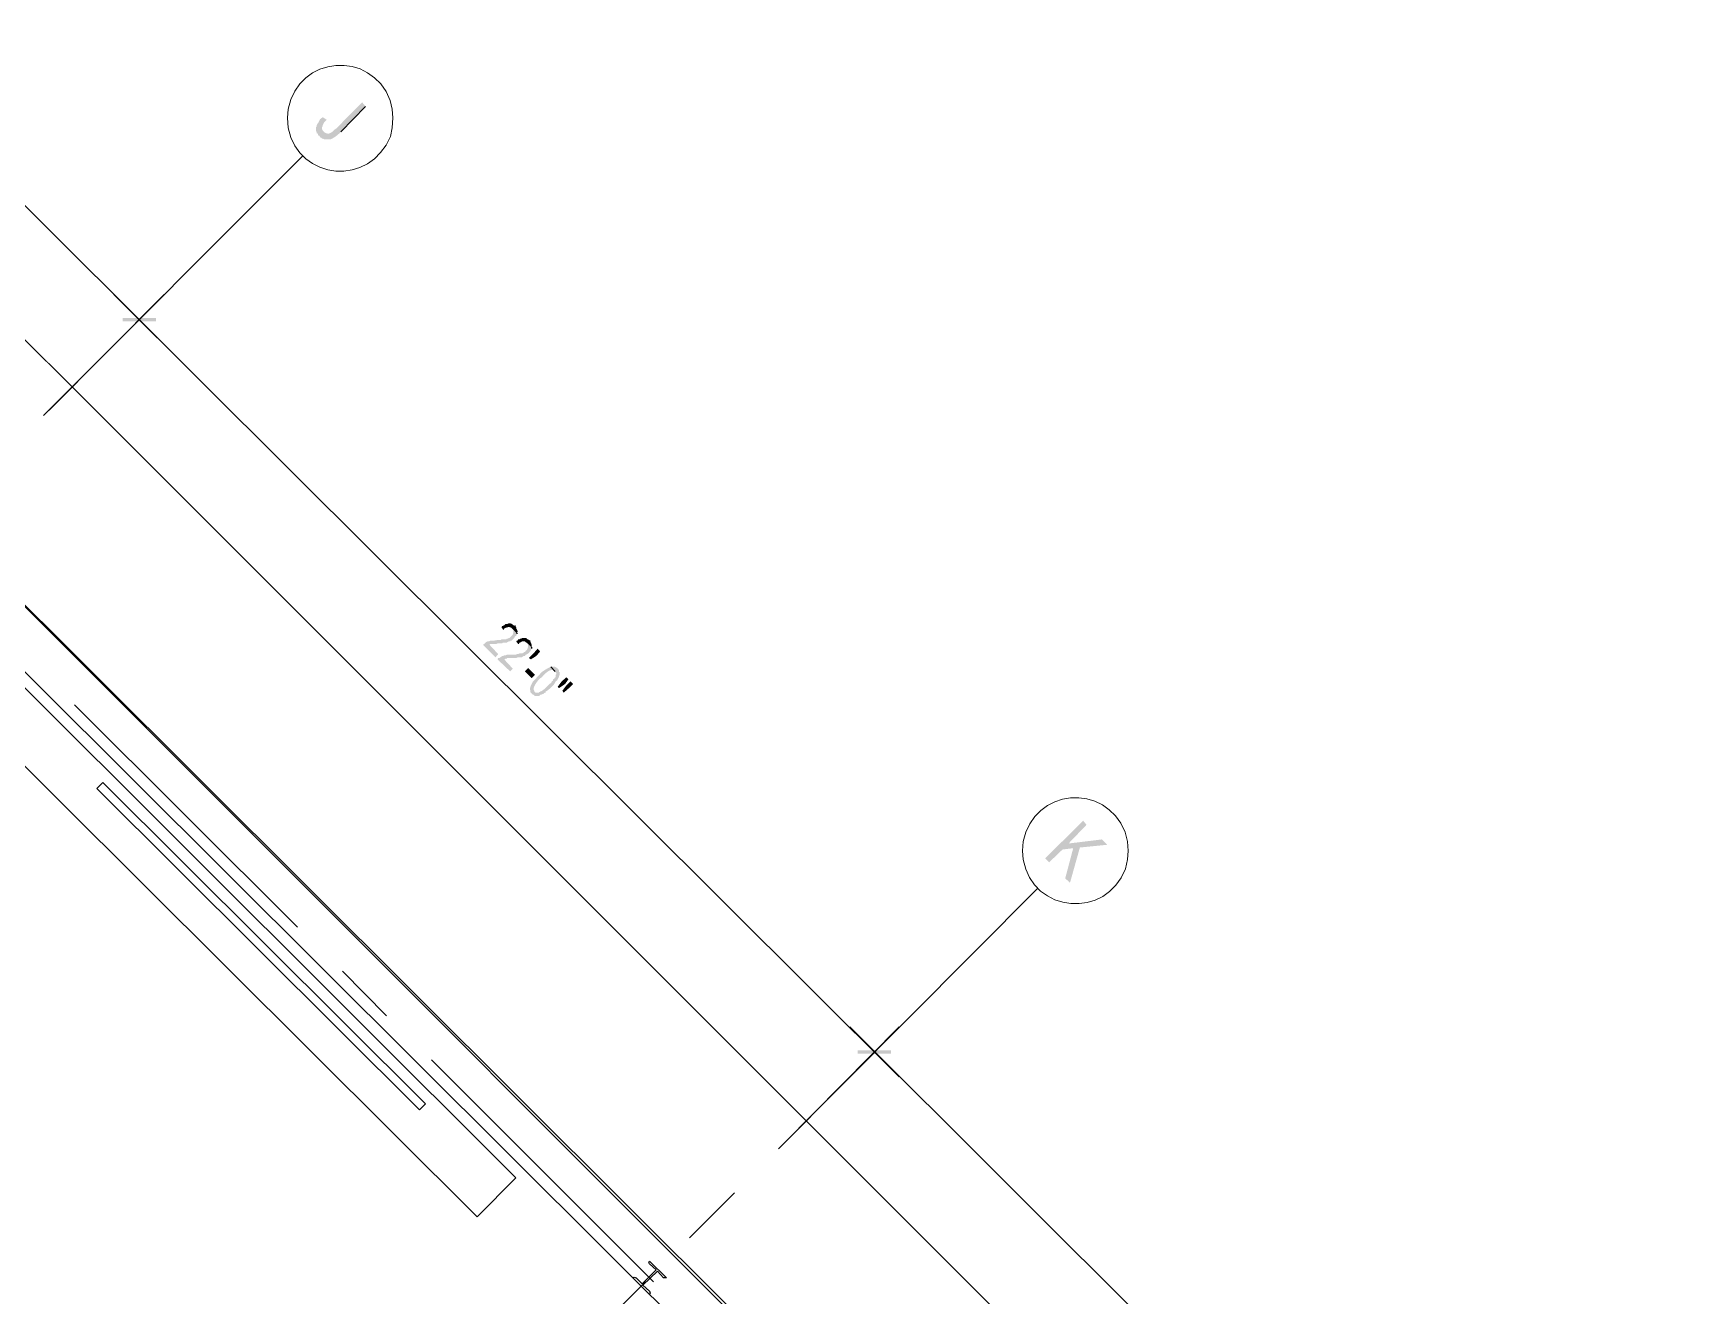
# Model space of a CAD drawing. Header units: inches. Extents: x 6322 to 85903, y -36042 to 7673.
# Drawn here: x 63473 to 63894.6, y 5382.5 to 5703.2 of the extents above; entities that cross this region are included whole.
import ezdxf

# ---------------------------------------------------------------- set-up
doc = ezdxf.new("R2010")
doc.units = ezdxf.units.IN
doc.header["$LTSCALE"] = 10
doc.linetypes.add('Amconstr', pattern=[9999, 9999, 0])
doc.layers.add('FOOTPATH', color=1, linetype='Continuous')
doc.layers.add('Plot Boundary', color=1, linetype='Continuous')

# ---------------------------------------------------------------- blocks, each defined once
blk = doc.blocks.new('pdf plan')
at = {"true_color": 0x000007}
for points in [[(673.749, 379.609), (673.584, 379.807), (672.294, 378.517), (672.294, 378.517), (672.273, 378.504), (672.253, 378.489), (672.233, 378.473), (672.213, 378.456), (672.193, 378.439), (672.173, 378.421), (672.153, 378.403), (672.133, 378.385), (672.113, 378.367), (672.092, 378.35), (672.071, 378.334), (672.05, 378.319), (672.028, 378.305), (672.005, 378.293), (671.982, 378.282), (671.958, 378.274), (671.933, 378.269), (671.907, 378.266), (671.881, 378.266), (671.853, 378.269), (671.825, 378.276), (671.795, 378.286), (671.764, 378.3), (671.731, 378.319), (671.731, 378.319), (671.698, 378.352), (672.029, 377.988), (672.095, 378.021), (672.095, 378.021), (672.112, 378.029), (672.128, 378.038), (672.145, 378.047), (672.161, 378.056), (672.177, 378.066), (672.194, 378.076), (672.21, 378.086), (672.226, 378.097), (672.242, 378.107), (672.258, 378.118), (672.274, 378.129), (672.289, 378.141), (672.305, 378.152), (672.32, 378.164), (672.335, 378.176), (672.35, 378.187), (672.365, 378.199), (672.379, 378.212), (672.393, 378.224), (672.407, 378.236), (672.42, 378.248), (672.433, 378.261), (672.446, 378.273), (672.459, 378.285), (672.459, 378.285), (672.525, 378.352)], [(671.83, 378.947), (671.632, 379.079), (671.5, 378.98), (671.4, 378.782), (671.367, 378.749), (671.334, 378.682), (671.334, 378.616), (671.301, 378.583), (671.301, 378.385), (671.334, 378.352), (671.334, 378.285), (671.4, 378.252), (671.4, 378.186), (671.467, 378.153), (671.5, 378.087), (671.566, 378.054), (671.599, 378.021), (671.632, 378.021), (671.698, 377.988), (671.764, 377.988), (671.963, 377.988), (672.029, 377.988), (671.698, 378.352), (671.632, 378.418), (671.599, 378.484), (671.599, 378.583), (671.632, 378.649), (671.632, 378.682), (671.665, 378.749), (671.698, 378.815), (671.764, 378.881)], [(661.708, 369.155), (661.708, 368.99), (663.362, 369.155)], [(661.708, 368.99), (663.362, 369.155), (663.362, 368.99)], [(663.362, 368.99), (663.362, 369.155), (661.708, 368.99)], [(663.362, 369.155), (661.708, 368.99), (661.708, 369.155)], [(681.192, 353.509), (680.96, 353.74), (680.994, 353.74), (680.994, 353.707), (681.027, 353.674), (681.027, 353.641), (681.027, 353.641), (681.026, 353.628), (681.026, 353.616), (681.025, 353.603), (681.024, 353.589), (681.022, 353.576), (681.02, 353.562), (681.018, 353.549), (681.016, 353.536), (681.013, 353.522), (681.009, 353.509), (681.006, 353.496), (681.002, 353.484), (680.998, 353.472), (680.993, 353.46), (680.988, 353.448), (680.983, 353.438), (680.977, 353.427), (680.971, 353.418), (680.964, 353.409), (680.958, 353.401), (680.951, 353.393), (680.943, 353.387), (680.935, 353.381), (680.927, 353.376), (680.927, 353.376), (680.828, 353.277), (680.795, 353.277), (680.729, 353.244), (680.696, 353.244), (680.663, 353.211), (680.597, 353.211), (680.564, 353.211), (680.431, 353.211), (680.398, 353.178), (680.398, 353.178), (680.374, 353.178), (680.352, 353.178), (680.332, 353.178), (680.314, 353.178), (680.297, 353.178), (680.281, 353.177), (680.266, 353.177), (680.252, 353.177), (680.239, 353.176), (680.227, 353.176), (680.215, 353.175), (680.204, 353.174), (680.192, 353.173), (680.181, 353.171), (680.17, 353.17), (680.158, 353.168), (680.146, 353.166), (680.133, 353.164), (680.119, 353.161), (680.105, 353.159), (680.089, 353.156), (680.072, 353.152), (680.054, 353.149), (680.034, 353.145), (680.034, 353.145), (679.968, 353.145), (679.935, 353.145), (679.869, 353.145), (679.803, 353.112), (679.77, 353.112), (679.737, 353.112), (679.67, 353.079), (679.637, 353.046), (679.604, 353.013), (679.571, 352.979), (679.505, 352.946), (680.133, 352.318), (680.266, 352.483), (679.836, 352.946), (679.869, 352.979), (679.935, 352.979), (679.968, 352.979), (680.167, 352.979), (680.233, 353.013), (680.464, 353.013), (680.497, 353.046), (680.63, 353.046), (680.696, 353.046), (680.729, 353.079), (680.795, 353.112), (680.828, 353.112), (680.861, 353.112), (680.861, 353.145), (680.927, 353.145), (680.96, 353.178), (680.994, 353.211), (681.027, 353.244), (681.06, 353.277), (681.093, 353.343), (681.126, 353.376), (681.159, 353.376), (681.192, 353.476)], [(681.093, 353.873), (681.027, 353.906), (681.027, 353.906), (681.018, 353.914), (681.01, 353.922), (681.002, 353.929), (680.994, 353.936), (680.985, 353.943), (680.977, 353.949), (680.969, 353.955), (680.96, 353.961), (680.952, 353.966), (680.944, 353.971), (680.936, 353.976), (680.927, 353.98), (680.919, 353.984), (680.911, 353.988), (680.903, 353.991), (680.894, 353.994), (680.886, 353.996), (680.878, 353.999), (680.869, 354.001), (680.861, 354.002), (680.853, 354.003), (680.845, 354.004), (680.836, 354.005), (680.828, 354.005), (680.828, 354.005), (680.795, 354.005), (680.729, 353.972), (680.696, 353.972), (680.63, 353.972), (680.564, 353.906), (680.497, 353.873), (680.464, 353.873), (680.431, 353.806), (680.53, 353.674), (680.564, 353.74), (680.564, 353.74), (680.576, 353.749), (680.59, 353.757), (680.605, 353.765), (680.62, 353.772), (680.637, 353.78), (680.653, 353.787), (680.671, 353.793), (680.688, 353.799), (680.707, 353.804), (680.725, 353.809), (680.743, 353.812), (680.762, 353.815), (680.781, 353.816), (680.799, 353.817), (680.817, 353.816), (680.835, 353.814), (680.853, 353.81), (680.871, 353.805), (680.887, 353.799), (680.903, 353.791), (680.919, 353.781), (680.934, 353.769), (680.948, 353.756), (680.96, 353.74), (680.96, 353.74), (681.192, 353.509), (681.225, 353.575), (681.225, 353.641), (681.192, 353.674), (681.192, 353.707), (681.159, 353.74), (681.159, 353.806), (681.126, 353.873)], [(681.787, 353.145), (681.787, 353.178), (681.754, 353.211), (681.721, 353.211), (681.688, 353.244), (681.655, 353.277), (681.589, 353.277), (681.556, 353.277), (681.523, 353.277), (681.457, 353.277), (681.391, 353.244), (681.357, 353.244), (681.324, 353.211), (681.258, 353.211), (681.225, 353.145), (681.192, 353.145), (681.159, 353.112), (681.258, 352.979), (681.291, 352.979), (681.324, 353.046), (681.357, 353.046), (681.391, 353.079), (681.457, 353.112), (681.589, 353.112), (681.622, 353.079), (681.655, 353.046), (681.688, 353.046), (681.92, 352.814), (681.92, 352.847), (681.92, 352.847), (681.923, 352.859), (681.926, 352.871), (681.928, 352.883), (681.929, 352.894), (681.929, 352.905), (681.928, 352.916), (681.927, 352.927), (681.925, 352.938), (681.922, 352.948), (681.919, 352.959), (681.915, 352.969), (681.912, 352.979), (681.907, 352.99), (681.903, 353), (681.898, 353.011), (681.893, 353.021), (681.888, 353.032), (681.883, 353.042), (681.877, 353.053), (681.872, 353.065), (681.867, 353.076), (681.863, 353.088), (681.858, 353.1), (681.854, 353.112), (681.854, 353.112)], [(681.92, 352.814), (681.688, 353.046), (681.688, 353.013), (681.721, 352.979), (681.754, 352.946), (681.754, 352.946), (681.751, 352.923), (681.747, 352.903), (681.745, 352.885), (681.743, 352.869), (681.741, 352.856), (681.739, 352.845), (681.738, 352.835), (681.737, 352.826), (681.736, 352.819), (681.736, 352.813), (681.735, 352.807), (681.734, 352.802), (681.733, 352.797), (681.731, 352.791), (681.73, 352.786), (681.727, 352.78), (681.725, 352.773), (681.722, 352.765), (681.718, 352.756), (681.714, 352.745), (681.709, 352.732), (681.703, 352.718), (681.696, 352.701), (681.688, 352.682), (681.688, 352.682), (681.622, 352.649), (681.622, 352.616), (681.589, 352.582), (681.556, 352.582), (681.523, 352.549), (681.457, 352.516), (681.391, 352.516), (681.324, 352.516), (681.258, 352.483), (681.192, 352.483), (681.159, 352.45), (680.861, 352.45), (680.795, 352.45), (680.696, 352.45), (680.63, 352.417), (680.564, 352.417), (680.497, 352.384), (680.464, 352.384), (680.365, 352.318), (680.332, 352.285), (680.266, 352.285), (680.233, 352.219), (680.861, 351.623), (680.994, 351.755), (680.564, 352.219), (680.597, 352.219), (680.63, 352.252), (680.696, 352.252), (680.696, 352.285), (680.927, 352.285), (680.96, 352.285), (681.159, 352.285), (681.225, 352.318), (681.324, 352.318), (681.357, 352.318), (681.424, 352.318), (681.523, 352.384), (681.556, 352.384), (681.589, 352.384), (681.622, 352.45), (681.622, 352.45), (681.638, 352.454), (681.653, 352.459), (681.667, 352.464), (681.681, 352.469), (681.693, 352.475), (681.705, 352.481), (681.716, 352.487), (681.726, 352.493), (681.736, 352.5), (681.745, 352.506), (681.754, 352.513), (681.763, 352.52), (681.771, 352.528), (681.779, 352.535), (681.786, 352.543), (681.794, 352.551), (681.801, 352.558), (681.808, 352.566), (681.815, 352.575), (681.823, 352.583), (681.83, 352.591), (681.838, 352.599), (681.846, 352.607), (681.854, 352.616), (681.854, 352.616), (681.92, 352.748)], [(681.787, 352.285), (682.019, 352.516), (682.217, 352.748), (682.35, 352.616), (682.151, 352.384), (681.887, 352.219)], [(681.589, 351.623), (681.754, 351.789), (682.085, 351.458), (681.92, 351.292)], [(682.879, 351.855), (682.846, 351.822), (682.813, 351.822), (682.747, 351.789), (682.747, 351.789), (682.73, 351.78), (682.714, 351.772), (682.699, 351.764), (682.683, 351.755), (682.668, 351.747), (682.653, 351.738), (682.638, 351.73), (682.623, 351.721), (682.608, 351.712), (682.594, 351.703), (682.579, 351.694), (682.565, 351.685), (682.55, 351.676), (682.536, 351.666), (682.521, 351.656), (682.507, 351.646), (682.492, 351.636), (682.477, 351.626), (682.462, 351.615), (682.447, 351.604), (682.431, 351.593), (682.415, 351.581), (682.399, 351.569), (682.383, 351.557), (682.383, 351.557), (682.35, 351.524), (682.317, 351.458), (682.317, 351.458), (682.3, 351.445), (682.284, 351.432), (682.269, 351.418), (682.253, 351.403), (682.238, 351.389), (682.223, 351.374), (682.209, 351.358), (682.194, 351.343), (682.18, 351.327), (682.166, 351.311), (682.152, 351.296), (682.139, 351.28), (682.126, 351.265), (682.112, 351.249), (682.099, 351.235), (682.086, 351.22), (682.074, 351.206), (682.061, 351.193), (682.048, 351.18), (682.036, 351.168), (682.023, 351.156), (682.011, 351.145), (681.998, 351.136), (681.986, 351.127), (681.986, 351.127), (681.92, 350.995), (681.92, 350.995), (681.912, 350.978), (681.904, 350.963), (681.897, 350.948), (681.89, 350.933), (681.883, 350.919), (681.877, 350.906), (681.871, 350.892), (681.866, 350.879), (681.861, 350.867), (681.857, 350.854), (681.853, 350.842), (681.849, 350.829), (681.847, 350.817), (681.844, 350.804), (681.843, 350.792), (681.841, 350.779), (681.841, 350.766), (681.841, 350.753), (681.841, 350.739), (681.842, 350.725), (681.844, 350.711), (681.847, 350.696), (681.85, 350.68), (681.854, 350.664), (681.854, 350.664), (681.854, 350.631), (681.854, 350.598), (681.887, 350.565), (681.92, 350.532), (681.953, 350.498), (681.986, 350.465), (682.019, 350.465), (682.052, 350.432), (682.085, 350.399), (682.284, 350.399), (682.052, 350.631), (682.052, 350.664), (682.052, 350.664), (682.038, 350.682), (682.028, 350.701), (682.021, 350.723), (682.019, 350.747), (682.02, 350.772), (682.024, 350.799), (682.03, 350.826), (682.04, 350.855), (682.052, 350.884), (682.065, 350.914), (682.081, 350.944), (682.098, 350.974), (682.116, 351.004), (682.135, 351.033), (682.155, 351.062), (682.175, 351.09), (682.195, 351.117), (682.215, 351.143), (682.235, 351.167), (682.253, 351.19), (682.271, 351.211), (682.288, 351.229), (682.303, 351.246), (682.317, 351.259), (682.317, 351.259), (682.416, 351.325), (682.416, 351.325), (682.437, 351.346), (682.457, 351.368), (682.478, 351.39), (682.499, 351.412), (682.52, 351.434), (682.542, 351.457), (682.563, 351.479), (682.585, 351.501), (682.607, 351.522), (682.63, 351.543), (682.653, 351.563), (682.676, 351.582), (682.701, 351.6), (682.725, 351.617), (682.75, 351.632), (682.776, 351.646), (682.803, 351.659), (682.83, 351.67), (682.858, 351.679), (682.887, 351.685), (682.917, 351.69), (682.947, 351.692), (682.979, 351.692), (683.011, 351.689), (683.011, 351.689), (683.044, 351.656), (683.078, 351.623)], [(683.739, 351.226), (683.64, 351.325), (683.408, 351.127), (683.21, 350.862), (683.276, 350.796), (683.574, 350.995)], [(683.971, 350.995), (683.838, 351.127), (683.64, 350.928), (683.441, 350.664), (683.508, 350.565), (683.772, 350.796)], [(709.376, 343.982), (709.211, 344.18), (707.325, 342.328), (707.524, 342.129), (708.185, 342.758), (708.483, 343.055)], [(710.401, 342.989), (710.137, 343.254), (708.483, 343.055), (708.185, 342.758), (708.714, 342.824), (709.045, 342.857)], [(709.045, 342.857), (708.714, 342.824), (708.317, 341.335), (708.549, 341.104)], [(698.03, 332.834), (698.03, 332.668), (699.684, 332.834)], [(698.03, 332.668), (699.684, 332.834), (699.684, 332.668)], [(699.684, 332.668), (699.684, 332.834), (698.03, 332.668)], [(699.684, 332.834), (698.03, 332.668), (698.03, 332.834)]]:
    blk.add_hatch(color=7, dxfattribs=at).paths.add_polyline_path(points)
h = blk.add_hatch(color=7, dxfattribs=at)
edge = h.paths.add_edge_path()
edge.add_line((683.21, 351.755), (683.177, 351.789))
edge.add_spline(control_points=[(683.177, 351.789), (683.011, 351.888), (683.111, 351.855), (682.912, 351.855)], knot_values=[0, 0, 0, 0, 1, 1, 1, 1], degree=3, periodic=0)
edge.add_line((682.912, 351.855), (682.879, 351.855))
edge.add_line((682.879, 351.855), (683.078, 351.623))
edge.add_line((683.078, 351.623), (683.111, 351.623))
edge.add_line((683.111, 351.623), (683.111, 351.59))
edge.add_line((683.111, 351.59), (683.111, 351.557))
edge.add_line((683.111, 351.557), (683.144, 351.524))
edge.add_line((683.144, 351.524), (683.144, 351.491))
edge.add_line((683.144, 351.491), (683.111, 351.458))
edge.add_line((683.111, 351.458), (683.111, 351.392))
edge.add_line((683.111, 351.392), (683.111, 351.325))
edge.add_line((683.111, 351.325), (683.078, 351.325))
edge.add_line((683.078, 351.325), (683.044, 351.259))
edge.add_line((683.044, 351.259), (682.978, 351.226))
edge.add_line((682.978, 351.226), (682.978, 351.16))
edge.add_line((682.978, 351.16), (682.912, 351.127))
edge.add_line((682.912, 351.127), (682.912, 351.094))
edge.add_line((682.912, 351.094), (682.846, 351.028))
edge.add_spline(control_points=[(682.846, 351.028), (682.747, 350.962), (682.482, 350.631), (682.35, 350.631)], knot_values=[0, 0, 0, 0, 1, 1, 1, 1], degree=3, periodic=0)
edge.add_line((682.35, 350.631), (682.317, 350.598))
edge.add_line((682.317, 350.598), (682.284, 350.598))
edge.add_line((682.284, 350.598), (682.284, 350.565))
edge.add_line((682.284, 350.565), (682.118, 350.565))
edge.add_line((682.118, 350.565), (682.085, 350.598))
edge.add_line((682.085, 350.598), (682.052, 350.631))
edge.add_line((682.052, 350.631), (682.284, 350.399))
edge.add_line((682.284, 350.399), (682.317, 350.432))
edge.add_line((682.317, 350.432), (682.35, 350.465))
edge.add_line((682.35, 350.465), (682.383, 350.465))
edge.add_line((682.383, 350.465), (682.449, 350.498))
edge.add_line((682.449, 350.498), (682.482, 350.498))
edge.add_line((682.482, 350.498), (682.515, 350.498))
edge.add_line((682.515, 350.498), (682.515, 350.532))
edge.add_line((682.515, 350.532), (682.581, 350.565))
edge.add_line((682.581, 350.565), (682.614, 350.565))
edge.add_line((682.614, 350.565), (682.614, 350.631))
edge.add_spline(control_points=[(682.614, 350.631), (682.714, 350.664), (682.813, 350.763), (682.879, 350.829)], knot_values=[0, 0, 0, 0, 1, 1, 1, 1], degree=3, periodic=0)
edge.add_line((682.879, 350.829), (682.912, 350.862))
edge.add_line((682.912, 350.862), (682.945, 350.895))
edge.add_line((682.945, 350.895), (682.978, 350.928))
edge.add_line((682.978, 350.928), (683.011, 350.962))
edge.add_spline(control_points=[(683.011, 350.962), (683.078, 351.028), (683.044, 351.061), (683.144, 351.16)], knot_values=[0, 0, 0, 0, 1, 1, 1, 1], degree=3, periodic=0)
edge.add_line((683.144, 351.16), (683.177, 351.16))
edge.add_line((683.177, 351.16), (683.21, 351.226))
edge.add_spline(control_points=[(683.21, 351.226), (683.309, 351.392), (683.243, 351.325), (683.309, 351.458)], knot_values=[0, 0, 0, 0, 1, 1, 1, 1], degree=3, periodic=0)
edge.add_line((683.309, 351.458), (683.309, 351.59))
edge.add_line((683.309, 351.59), (683.276, 351.59))
edge.add_line((683.276, 351.59), (683.276, 351.623))
edge.add_line((683.276, 351.623), (683.276, 351.689))
edge.add_line((683.276, 351.689), (683.21, 351.755))
at = {"color": 7, "linetype": 'Continuous', "lineweight": -2, "true_color": 0x000007}
for p, q in [((673.749, 379.609), (672.525, 378.352)), ((681.093, 353.873), (681.126, 353.873)), ((681.192, 353.509), (681.192, 353.476)), ((681.787, 353.145), (681.854, 353.112)), ((681.92, 352.814), (681.92, 352.748)), ((682.879, 351.855), (683.078, 351.623))]:
    blk.add_line(p, q, dxfattribs=at)
for points in [[(643.547, 388.077), (663.759, 367.832), (663.759, 367.832)], [(670.64, 377.161), (657.772, 364.326), (657.772, 364.326)], [(658.069, 364.59), (663.759, 370.313), (663.759, 370.313)], [(658.069, 364.59), (663.759, 370.313), (663.759, 370.313)], [(661.278, 370.313), (700.081, 331.511), (700.081, 331.511)], [(670.309, 338.987), (659.293, 350.002), (659.293, 350.002)], [(706.961, 340.839), (694.093, 327.971), (694.093, 327.971)], [(674.708, 334.587), (672.525, 336.803), (672.525, 336.803)], [(694.391, 328.269), (700.081, 333.992), (700.081, 333.992)], [(694.391, 328.269), (700.081, 333.992), (700.081, 333.992)], [(697.633, 333.992), (736.005, 295.586), (736.005, 295.586)], [(687.907, 321.388), (676.925, 332.404), (676.925, 332.404)], [(691.91, 325.788), (689.694, 323.572), (689.694, 323.572)], [(687.51, 321.388), (676.495, 310.373), (676.495, 310.373)]]:
    blk.add_lwpolyline(points, dxfattribs=at)
at = {"color": 7, "linetype": 'Continuous', "lineweight": 5, "true_color": 0x000007}
for points in [[(675.105, 379.046), (675.072, 379.476), (674.973, 379.906)], [(669.912, 379.476), (669.879, 379.046), (669.912, 378.55)], [(674.973, 378.12), (675.072, 378.55), (675.105, 379.046)], [(711.427, 342.692), (711.394, 343.155), (711.295, 343.618)], [(706.233, 343.155), (706.2, 342.692), (706.233, 342.262)], [(711.295, 341.798), (711.394, 342.262), (711.427, 342.692)]]:
    blk.add_lwpolyline(points, dxfattribs=at)
at = {"color": 7, "linetype": 'Continuous', "lineweight": -2, "true_color": 0x000007}
for points in [[(648.079, 360.389), (649.733, 362.043), (691.844, 319.933), (690.19, 318.279)], [(656.349, 351.325), (654.397, 349.374), (679.174, 324.63), (681.093, 326.549)], [(676.329, 329.923), (660.385, 345.867), (660.683, 346.165), (676.627, 330.221)], [(687.709, 320.925), (687.742, 320.826), (687.709, 320.76), (686.882, 321.587), (686.948, 321.62), (687.047, 321.587), (687.345, 321.289), (688.04, 321.984), (687.709, 322.281), (687.676, 322.348), (687.709, 322.414), (688.536, 321.587), (688.47, 321.587), (688.403, 321.587), (688.106, 321.918), (687.378, 321.223)]]:
    blk.add_lwpolyline(points, close=True, dxfattribs=at)
at = {"color": 7, "linetype": 'Continuous', "lineweight": 5, "true_color": 0x000007}
for points in [[(674.973, 379.906), (674.014, 382.42), (670.441, 382.156), (669.912, 379.476)], [(669.912, 378.55), (670.441, 375.904), (673.981, 375.639), (674.973, 378.12)], [(711.295, 343.618), (710.302, 346.099), (706.763, 345.801), (706.233, 343.155)], [(706.233, 342.262), (706.73, 339.582), (710.335, 339.284), (711.295, 341.798)]]:
    blk.add_open_spline(points, degree=3, dxfattribs=at)
at = {"layer": 'Plot Boundary', "color": 5, "lineweight": -3}
blk.add_lwpolyline([(565.714, 310.479), (633.625, 378.151), (726.055, 285.395), (658.145, 217.723)], close=True, dxfattribs=at)

msp = doc.modelspace()

# ---------------------------------------------------------------- linework, layer by layer
at = {"layer": 'FOOTPATH'}
msp.add_lwpolyline([(60943.3098, 6037.65715), (63058.56644, 6037.65715), (63894.59773, 5201.62585), (63478.81895, 4785.84707), (62815.00886, 5449.65715), (61309.3098, 5449.65715), (61309.3098, 5350.45736), (60943.3098, 5350.45736)], close=True, dxfattribs=at)

# ---------------------------------------------------------------- block references
at = {"linetype": 'Amconstr', "lineweight": 25, "xscale": 5.131858713091743, "yscale": 5.131858713091743, "zscale": 5.131858713091743, "rotation": 0.100856521769071}
msp.add_blockref('pdf plan', (60103.28593, 3730.46186), dxfattribs=at)

doc.saveas('drawing.dxf')
